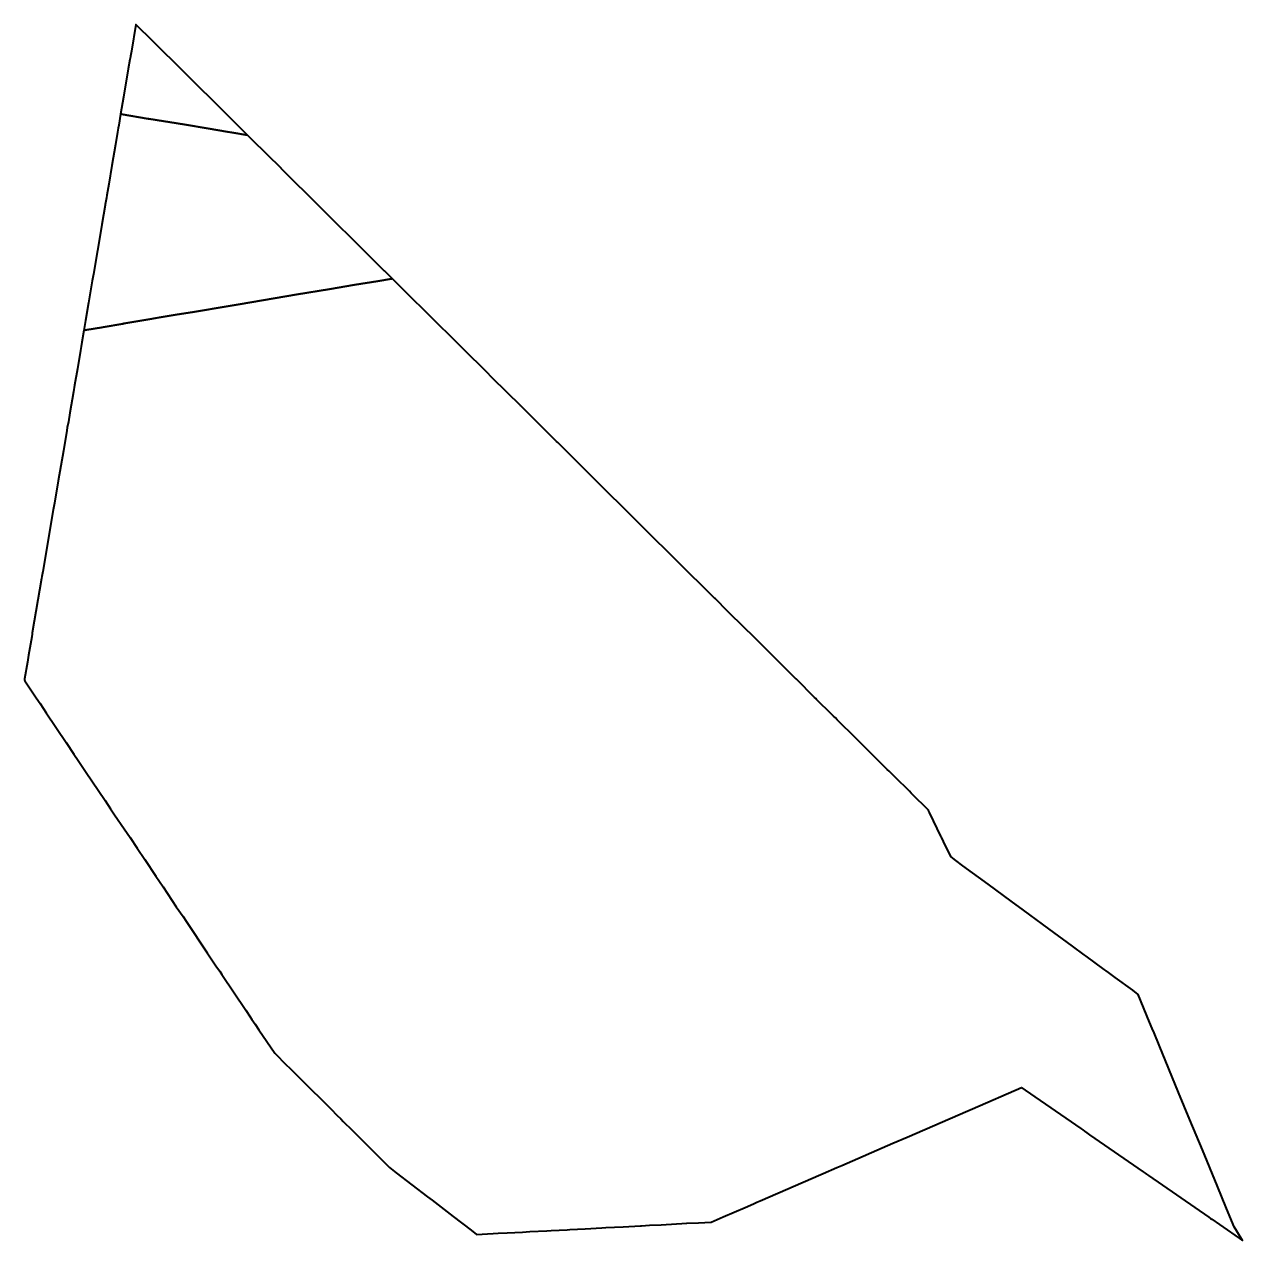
# Model space of a CAD drawing. Header units: metres. Extents: x 807322 to 807437, y 9157300 to 9157415.
import ezdxf

# ---------------------------------------------------------------- set-up
doc = ezdxf.new("R2010")
doc.units = ezdxf.units.M
doc.header["$MEASUREMENT"] = 0
doc.layers.add('2932-21233', color=1, linetype='Continuous')

msp = doc.modelspace()

# ---------------------------------------------------------------- linework, layer by layer
at = {"layer": '2932-21233', "color": 4, "lineweight": 40, "true_color": 0x00ffff}
msp.add_lwpolyline([(807330.81, 9157406.21), (807330.87, 9157406.2), (807333.4, 9157405.78), (807333.46, 9157405.77), (807336.84, 9157405.22), (807339.07, 9157404.85), (807340.9, 9157404.55), (807341.31, 9157404.48), (807342.79, 9157404.24), (807341.01, 9157406), (807339.95, 9157407.05), (807337.68, 9157409.3), (807336.78, 9157410.19), (807333.89, 9157413.05), (807332.25, 9157414.68), (807331.83, 9157412.16), (807331.74, 9157411.68), (807331.73, 9157411.6), (807331.69, 9157411.37), (807331.54, 9157410.47), (807331.09, 9157407.81)], close=True, dxfattribs=at)
at = {"layer": '2932-21233', "color": 3, "lineweight": 40, "true_color": 0x00ff00}
msp.add_lwpolyline([(807327.34, 9157385.81), (807327.61, 9157385.86), (807329.01, 9157386.09), (807329.18, 9157386.12), (807331.02, 9157386.43), (807331.13, 9157386.45), (807333.57, 9157386.86), (807334.1, 9157386.95), (807334.46, 9157387.01), (807335.96, 9157387.26), (807337.77, 9157387.56), (807340.77, 9157388.06), (807342.08, 9157388.28), (807347.4, 9157389.18), (807350.53, 9157389.7), (807352.88, 9157390.09), (807355.09, 9157390.46), (807356.37, 9157390.68), (807356.45, 9157390.69), (807355.78, 9157391.36), (807355.77, 9157391.37), (807355.76, 9157391.38), (807355.75, 9157391.39), (807355.74, 9157391.4), (807355.73, 9157391.41), (807352.26, 9157394.84), (807352.24, 9157394.86), (807351.61, 9157395.49), (807349.75, 9157397.33), (807349.55, 9157397.54), (807346.08, 9157400.97), (807346.01, 9157401.04), (807346.01, 9157401.04), (807346.01, 9157401.04), (807345.98, 9157401.07), (807343.23, 9157403.8), (807342.79, 9157404.24), (807341.31, 9157404.48), (807340.9, 9157404.55), (807339.07, 9157404.85), (807336.84, 9157405.22), (807333.46, 9157405.77), (807333.4, 9157405.78), (807330.87, 9157406.2), (807330.81, 9157406.21), (807330.64, 9157405.16), (807330.59, 9157404.9), (807330.52, 9157404.51), (807330.32, 9157403.33), (807329.99, 9157401.36), (807329.69, 9157399.6), (807329.51, 9157398.56), (807329.47, 9157398.32), (807329.36, 9157397.68), (807329.35, 9157397.63), (807329.04, 9157395.81), (807329, 9157395.58), (807328.63, 9157393.35), (807328.24, 9157391.11), (807328.19, 9157390.8), (807328.13, 9157390.47), (807327.88, 9157388.98), (807327.78, 9157388.4), (807327.5, 9157386.74)], close=True, dxfattribs=at)
at = {"layer": '2932-21233', "color": 132, "lineweight": 40, "true_color": 0x00cccc}
msp.add_lwpolyline([(807321.73, 9157352.82), (807321.78, 9157352.74), (807322.85, 9157351.15), (807323.21, 9157350.6), (807323.8, 9157349.73), (807325.68, 9157346.93), (807326.41, 9157345.84), (807326.81, 9157345.24), (807327.26, 9157344.58), (807327.51, 9157344.2), (807329.36, 9157341.45), (807329.87, 9157340.68), (807330.25, 9157340.12), (807331.16, 9157338.77), (807331.7, 9157337.96), (807332.37, 9157336.95), (807333.09, 9157335.89), (807334.14, 9157334.32), (807334.83, 9157333.3), (807336.07, 9157331.44), (807336.7, 9157330.51), (807337, 9157330.06), (807338.99, 9157327.09), (807339.87, 9157325.78), (807340.16, 9157325.35), (807340.37, 9157325.04), (807342.63, 9157321.67), (807343.04, 9157321.05), (807343.21, 9157320.81), (807343.51, 9157320.36), (807343.86, 9157319.83), (807345.36, 9157317.61), (807346.47, 9157316.5), (807346.74, 9157316.24), (807346.99, 9157315.98), (807347.53, 9157315.45), (807347.78, 9157315.2), (807350.67, 9157312.33), (807351.23, 9157311.77), (807351.59, 9157311.42), (807351.83, 9157311.18), (807352.67, 9157310.35), (807353, 9157310.01), (807355.49, 9157307.54), (807356.19, 9157306.85), (807356.34, 9157306.7), (807356.83, 9157306.32), (807359.77, 9157304.07), (807360.2, 9157303.74), (807362.21, 9157302.2), (807363.88, 9157300.92), (807364.4, 9157300.52), (807365.96, 9157300.6), (807366.44, 9157300.63), (807367.29, 9157300.67), (807368.73, 9157300.75), (807369.44, 9157300.79), (807371.03, 9157300.87), (807371.43, 9157300.89), (807372.94, 9157300.97), (807373.21, 9157300.99), (807374.65, 9157301.06), (807376.22, 9157301.14), (807376.59, 9157301.16), (807378.24, 9157301.25), (807379.88, 9157301.34), (807379.98, 9157301.34), (807380.72, 9157301.38), (807381.83, 9157301.44), (807384.24, 9157301.57), (807384.24, 9157301.57), (807385.36, 9157301.63), (807386.56, 9157301.69), (807387.67, 9157302.17), (807389.74, 9157303.07), (807390.54, 9157303.42), (807390.87, 9157303.56), (807391.17, 9157303.69), (807396.89, 9157306.17), (807397.12, 9157306.27), (807398.41, 9157306.83), (807398.87, 9157307.03), (807403.7, 9157309.12), (807405.04, 9157309.7), (807410.76, 9157312.18), (807411.21, 9157312.37), (807415.83, 9157314.37), (807415.85, 9157314.36), (807416.18, 9157314.13), (807421.42, 9157310.51), (807421.61, 9157310.38), (807421.79, 9157310.25), (807422, 9157310.11), (807422.25, 9157309.93), (807427.33, 9157306.42), (807427.51, 9157306.3), (807427.63, 9157306.21), (807427.83, 9157306.07), (807433.52, 9157302.14), (807433.68, 9157302.03), (807433.78, 9157301.96), (807436.7, 9157299.94), (807436.15, 9157300.83), (807435.9, 9157301.25), (807435.19, 9157302.97), (807434.29, 9157305.14), (807432.9, 9157308.51), (807431.73, 9157311.34), (807430.66, 9157313.92), (807428.82, 9157318.39), (807428.34, 9157319.55), (807428.17, 9157319.95), (807427.92, 9157320.55), (807426.84, 9157323.17), (807426.33, 9157323.55), (807424.68, 9157324.76), (807424.31, 9157325.03), (807424.04, 9157325.23), (807423.81, 9157325.39), (807423.64, 9157325.52), (807421.95, 9157326.76), (807421.75, 9157326.9), (807420.64, 9157327.72), (807418.42, 9157329.35), (807416.02, 9157331.11), (807414.86, 9157331.96), (807412.68, 9157333.56), (807410.31, 9157335.3), (807409.63, 9157335.8), (807409.18, 9157336.13), (807408.64, 9157337.25), (807408.3, 9157337.95), (807408.28, 9157337.99), (807408.26, 9157338.03), (807407.15, 9157340.33), (807407.06, 9157340.51), (807407.05, 9157340.55), (807406.94, 9157340.66), (807405.61, 9157341.97), (807405.43, 9157342.15), (807405.25, 9157342.33), (807403.91, 9157343.66), (807403.71, 9157343.85), (807403.52, 9157344.05), (807403.34, 9157344.22), (807403.16, 9157344.39), (807401.78, 9157345.77), (807400.46, 9157347.08), (807400.26, 9157347.27), (807400.06, 9157347.47), (807398.6, 9157348.92), (807398.44, 9157349.08), (807398.27, 9157349.25), (807398.1, 9157349.41), (807397.93, 9157349.58), (807396.5, 9157351), (807396.41, 9157351.09), (807396.31, 9157351.18), (807394.59, 9157352.89), (807394.57, 9157352.91), (807394.56, 9157352.92), (807393.98, 9157353.5), (807392.65, 9157354.82), (807390.44, 9157357.01), (807389.76, 9157357.68), (807389.75, 9157357.69), (807389.74, 9157357.7), (807389.73, 9157357.71), (807389.71, 9157357.73), (807388.1, 9157359.32), (807386.95, 9157360.47), (807386.89, 9157360.53), (807383.24, 9157364.14), (807383.14, 9157364.24), (807380.42, 9157366.94), (807377.66, 9157369.67), (807377.31, 9157370.02), (807374.69, 9157372.62), (807372.06, 9157375.22), (807371.96, 9157375.32), (807371.96, 9157375.33), (807371.95, 9157375.33), (807368.6, 9157378.65), (807368.58, 9157378.67), (807368.57, 9157378.68), (807368.57, 9157378.69), (807365.92, 9157381.3), (807365.92, 9157381.31), (807365.3, 9157381.92), (807363.23, 9157383.98), (807363.17, 9157384.04), (807359.55, 9157387.62), (807359.5, 9157387.67), (807358.27, 9157388.89), (807356.45, 9157390.69), (807356.37, 9157390.68), (807355.09, 9157390.46), (807352.88, 9157390.09), (807350.53, 9157389.7), (807347.4, 9157389.18), (807342.08, 9157388.28), (807340.77, 9157388.06), (807337.77, 9157387.56), (807335.96, 9157387.26), (807334.46, 9157387.01), (807334.1, 9157386.95), (807333.57, 9157386.86), (807331.13, 9157386.45), (807331.02, 9157386.43), (807329.18, 9157386.12), (807329.01, 9157386.09), (807327.61, 9157385.86), (807327.34, 9157385.81), (807327.15, 9157384.7), (807327.08, 9157384.29), (807327.02, 9157383.91), (807326.73, 9157382.19), (807326.46, 9157380.64), (807326.36, 9157380.01), (807326.02, 9157378.02), (807325.88, 9157377.19), (807325.78, 9157376.64), (807325.74, 9157376.37), (807325.41, 9157374.46), (807324.93, 9157371.62), (807324.57, 9157369.5), (807324.46, 9157368.88), (807323.47, 9157363.06), (807323.44, 9157362.89), (807323.39, 9157362.6), (807323.36, 9157362.39), (807322.48, 9157357.26), (807322.47, 9157357.17), (807322.42, 9157356.89), (807322.13, 9157355.17), (807322.01, 9157354.5), (807321.75, 9157352.94)], close=True, dxfattribs=at)

doc.saveas('drawing.dxf')
